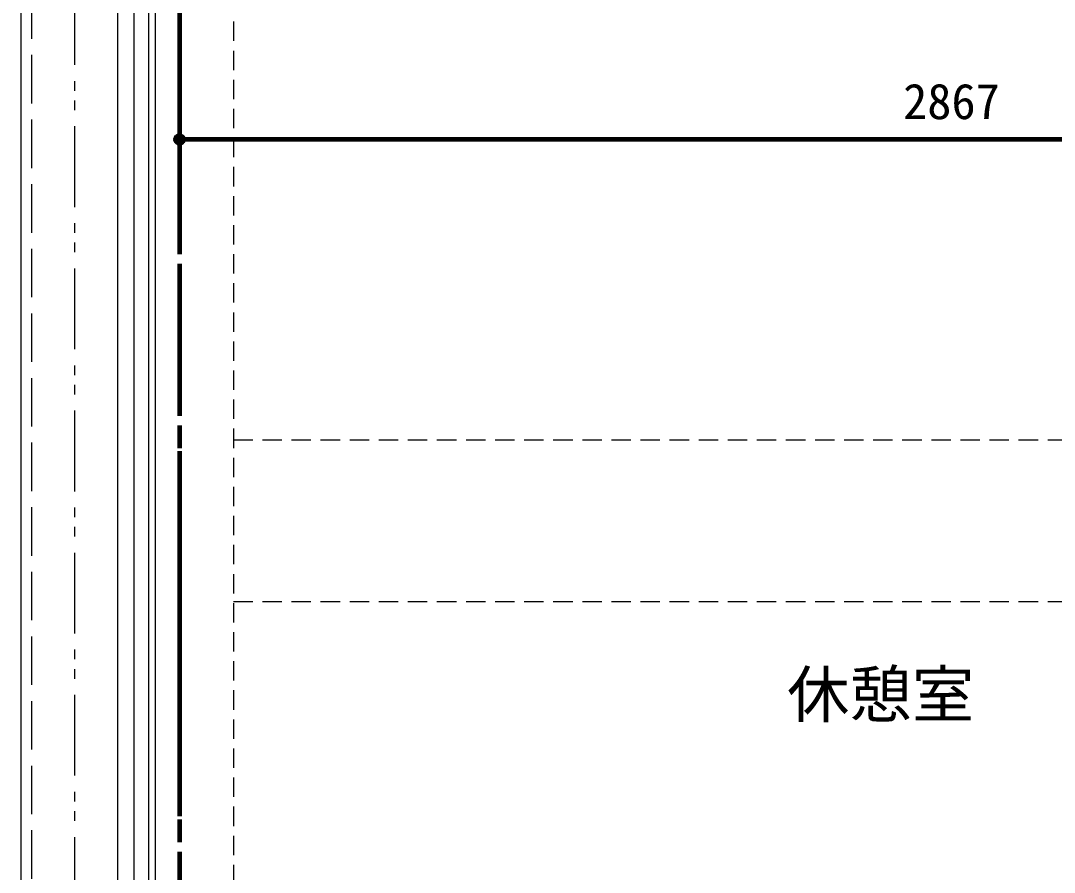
# Model space of a CAD drawing. Units: millimetres at full size, sheet at 1:30. Extents: x -16828 to 149130, y 47892 to 100313.
# Drawn here: x -6110 to -4191, y 58348 to 59930 of the extents above; entities that cross this region are included whole.
import ezdxf
from ezdxf.enums import TextEntityAlignment as Align

# ---------------------------------------------------------------- set-up
doc = ezdxf.new("R2010")
doc.units = ezdxf.units.MM
doc.header["$LTSCALE"] = 30
doc.header["$PDMODE"] = 32
doc.header["$PDSIZE"] = 15
for name, pattern in [('CHAIN2', [12, 9, -1, 1, -1]), ('DASHED1', [1.8, 1.2, -0.6]), ('DASHED3', [4, 3, -1]), ('DOUBLE_CHAIN1', [8.8, 5, -1, 0.6, -0.6, 0.6, -1])]:
    doc.linetypes.add(name, pattern=pattern)
for name, color, linetype, lineweight in [('0-0', 7, 'CHAIN2', 15), ('0-1', 7, 'Continuous', 15), ('2-0_通芯', 7, 'DOUBLE_CHAIN1', 15), ('2-1_躯体', 7, 'Continuous', 15), ('2-3_間仕切り', 7, 'Continuous', 15), ('9-E_配管－給湯１：ＣＵＰ(Ｍ)', 1, 'Continuous', 60)]:
    doc.layers.add(name, color=color, linetype=linetype, lineweight=lineweight)
doc.layers.add('4-8_AIHO12-部屋名', color=7, linetype='Continuous')
doc.styles.add('ＭＳ ゴシック', font='')
doc.styles.get('ＭＳ ゴシック').set_extended_font_data('MS Gothic')

msp = doc.modelspace()

# ---------------------------------------------------------------- linework, layer by layer
at = {"layer": '0-0', "color": 1, "lineweight": 60}
msp.add_line((-5815.04, 68105.86), (-5815.04, 49250.86), dxfattribs=at)
at = {"layer": '0-1'}
for p, q in [((-6110.04, 63845.86), (-6110.04, 50655.86)), ((-5930.04, 63275.86), (-5930.04, 55775.86))]:
    msp.add_line(p, q, dxfattribs=at)
at = {"layer": '0-1', "linetype": 'DASHED3'}
msp.add_line((-6090.04, 63825.86), (-6090.04, 50675.86), dxfattribs=at)
at = {"layer": '0-1', "linetype": 'DASHED1'}
for p, q in [((-5715.04, 63275.86), (-5715.04, 55775.86)), ((-5715.04, 59150.86), (-90.04, 59150.86)), ((-5715.04, 58850.86), (-90.04, 58850.86))]:
    msp.add_line(p, q, dxfattribs=at)
at = {"layer": '2-0_通芯', "color": 1, "lineweight": 60}
msp.add_line((-5815.04, 68105.86), (-5815.04, 49619.89), dxfattribs=at)
at = {"layer": '2-0_通芯'}
msp.add_line((-6010.04, 64749.43), (-6010.04, 49619.89), dxfattribs=at)
at = {"layer": '2-1_躯体'}
for p, q in [((-6110.04, 63845.86), (-6110.04, 58160.86)), ((-5930.04, 63275.86), (-5930.04, 58200.86))]:
    msp.add_line(p, q, dxfattribs=at)
at = {"layer": '2-1_躯体', "linetype": 'DASHED3'}
msp.add_line((-6090.04, 63825.86), (-6090.04, 58160.86), dxfattribs=at)
at = {"layer": '2-3_間仕切り'}
for p, q in [((-5900.04, 63245.86), (-5900.04, 58200.86)), ((-5872.54, 60713.36), (-5872.54, 58200.86)), ((-5860.04, 60713.36), (-5860.04, 58200.86))]:
    msp.add_line(p, q, dxfattribs=at)
at = {"layer": '9-E_配管－給湯１：ＣＵＰ(Ｍ)'}
for p, q in [((-5815.04, 59872.85), (-5815.04, 59664)), ((-2948.07, 59709), (-5815.04, 59709))]:
    msp.add_line(p, q, dxfattribs=at)
msp.add_point((-5815.04, 59709), dxfattribs=at)

# ---------------------------------------------------------------- texts
at = {"layer": '4-8_AIHO12-部屋名', "style": 'ＭＳ ゴシック'}
msp.add_text('休憩室', height=84.92, dxfattribs=at).set_placement((-4686.97, 58610.44), align=Align.BOTTOM_LEFT)
at = {"layer": '9-E_配管－給湯１：ＣＵＰ(Ｍ)', "style": 'ＭＳ ゴシック'}
msp.add_text('2867', height=65.98, dxfattribs=at).set_placement((-4471.56, 59727), align=Align.BOTTOM_LEFT)

doc.saveas('drawing.dxf')
